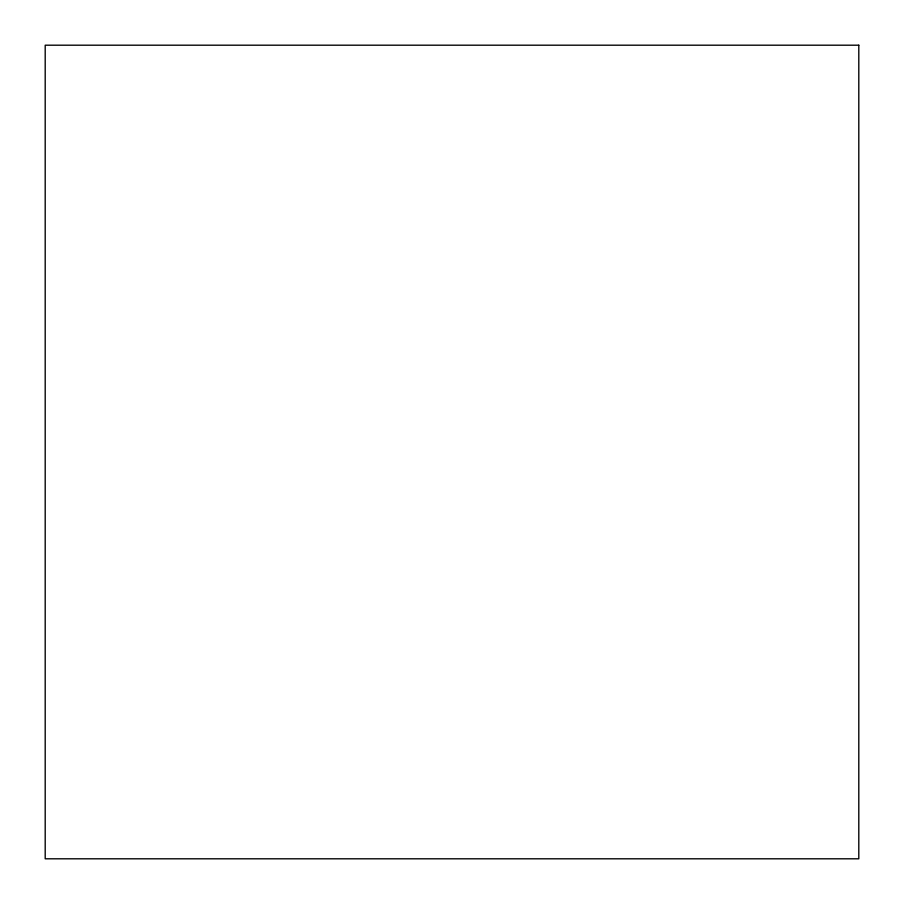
<?xml version="1.0" encoding="UTF-8"?>
<svg xmlns="http://www.w3.org/2000/svg" width="904" height="904" viewBox="0 0 904 904"><rect width="100%" height="100%" fill="white"/><g stroke="black" fill="none" stroke-linecap="round" stroke-linejoin="round"><path stroke-width="1.36" d="M858.8 45.2L45.2 45.2L45.2 858.8L858.8 858.8L858.8 45.2"/></g></svg>
